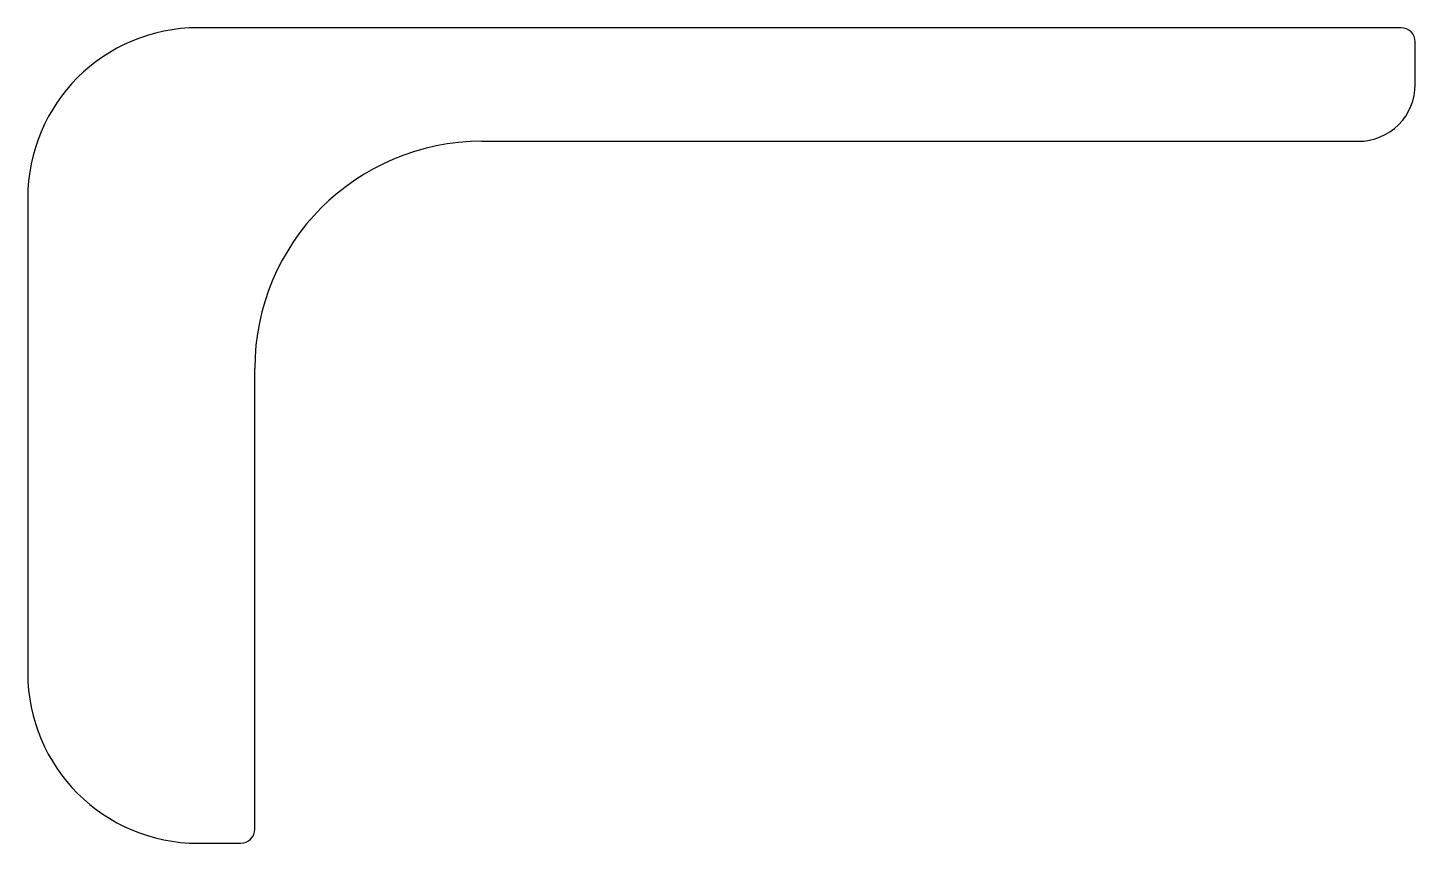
# Model space of a CAD drawing. Extents: x 2282.9 to 2307.3, y 1326.4 to 1340.7.
import ezdxf

# ---------------------------------------------------------------- set-up
doc = ezdxf.new("R2010")
doc.units = 0
doc.layers.get('0').update_dxf_attribs({"linetype": 'CONTINUOUS'})

msp = doc.modelspace()

# ---------------------------------------------------------------- linework, layer by layer
for p, q in [((2307.072, 1340.74), (2285.878, 1340.74)), ((2307.322, 1339.74), (2307.322, 1340.49)), ((2290.878, 1338.74), (2306.322, 1338.74)), ((2282.878, 1337.74), (2282.878, 1329.38)), ((2286.878, 1326.63), (2286.878, 1334.74)), ((2285.878, 1326.38), (2286.628, 1326.38))]:
    msp.add_line(p, q)
for centre, radius, start, end in [((2285.878, 1337.74), 3, 90, 180), ((2307.072, 1340.49), 0.25, 0, 90), ((2306.322, 1339.74), 1, 269.9999, 0), ((2290.878, 1334.74), 4, 90, 180), ((2285.878, 1329.38), 3, 180, 270), ((2286.628, 1326.63), 0.25, 270, 0)]:
    msp.add_arc(centre, radius, start, end)

doc.saveas('drawing.dxf')
